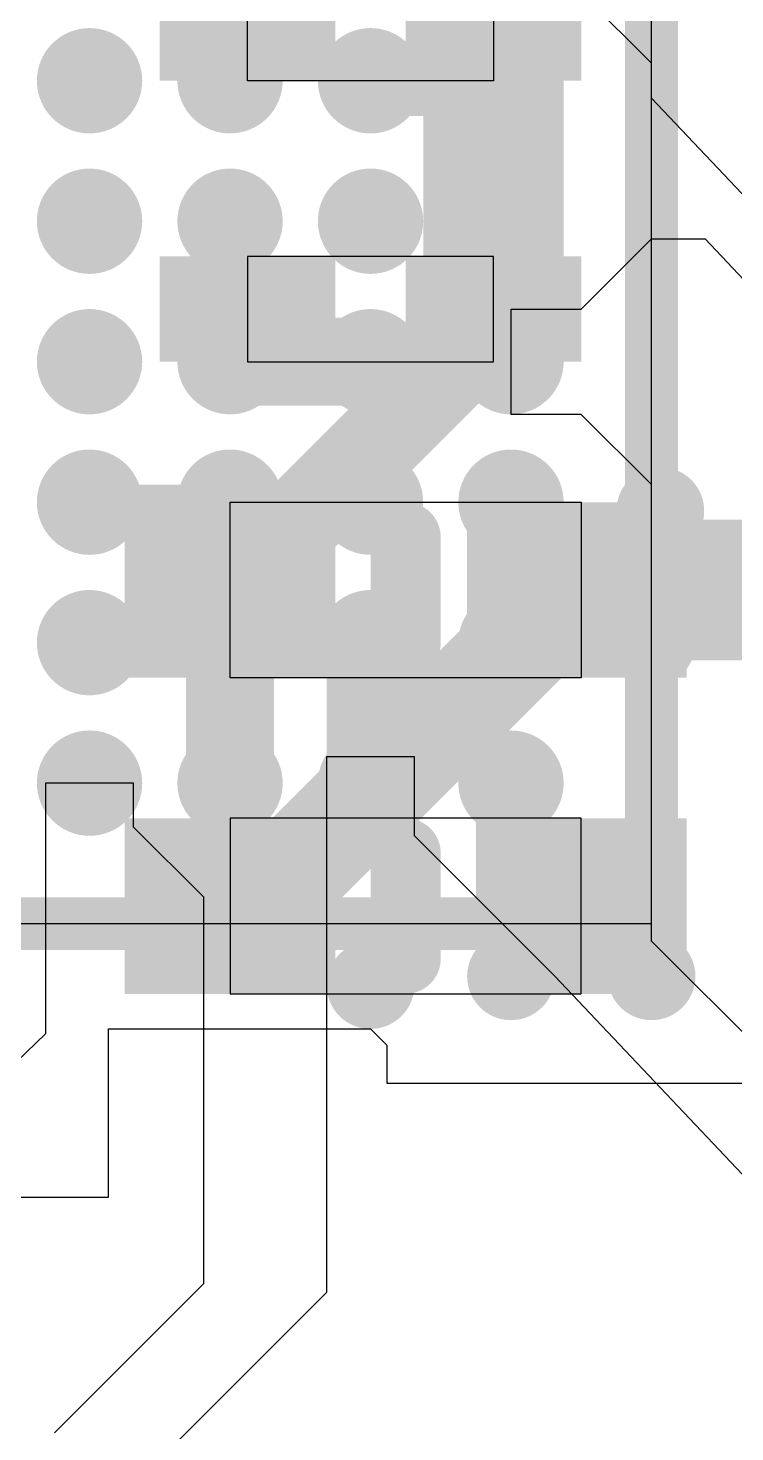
# Model space of a CAD drawing. Header units: millimetres. Extents: x 15 to 122, y 23 to 96.
# Drawn here: x 83.125 to 85.138, y 62.803 to 66.8 of the extents above; entities that cross this region are included whole.
import ezdxf

# ---------------------------------------------------------------- set-up
doc = ezdxf.new("R2010")
doc.units = ezdxf.units.MM
for name, color, linetype in [('Bottom Modules', 3, 'Continuous'), ('BottomLayer', 5, 'Continuous'), ('BottomOverlay', 54, 'Continuous'), ('BottomPaste', 16, 'Continuous'), ('TopLayer', 1, 'Continuous'), ('TopOverlay', 2, 'Continuous'), ('TopPaste', 8, 'Continuous'), ('TopSolder', 216, 'Continuous'), ('Upper Modules', 80, 'Continuous')]:
    doc.layers.add(name, color=color, linetype=linetype)

msp = doc.modelspace()

# ---------------------------------------------------------------- linework, layer by layer
at = {"layer": 'Bottom Modules'}
for points in [[(83.750023, 66.65000386), (83.750023, 66.95000326), (84.4499962, 66.95000326), (84.4499962, 66.65000386)], [(84.45000381999999, 65.84999784), (84.45000381999999, 66.14999723999999), (83.75000268, 66.14999723999999), (83.75000268, 65.84999784)], [(83.70000024, 64.95000472), (83.70000024, 65.45000372), (84.70000078, 65.45000372), (84.70000078, 64.95000472)], [(84.69999823999999, 64.04997858), (84.69999823999999, 64.54997757999999), (83.70000024, 64.54997757999999), (83.70000024, 64.04997858)]]:
    msp.add_lwpolyline(points, close=True, dxfattribs=at)
at = {"layer": 'BottomLayer'}
for p, q in [((83.35400652, 63.47100081999999), (83.35400652, 63.94997878)), ((83.35400652, 63.94997878), (84.0999969, 63.94997878)), ((84.0999969, 63.94997878), (84.09999436, 63.94997878)), ((84.09999436, 63.94997878), (84.14599883999999, 63.90397429999999)), ((84.0999969, 63.94997878), (84.0999969, 63.94997878)), ((84.14599883999999, 63.90397429999999), (84.14599883999999, 63.79597858)), ((84.14599883999999, 63.79597858), (85.25399764, 63.79597858)), ((82.92700712, 63.47100081999999), (83.35400652, 63.47100081999999))]:
    msp.add_line(p, q, dxfattribs=at)
for points, const_width in [([(84.4499962, 65.97500647999999), (84.4499962, 66.80000356)], 0.3999992), ([(84.4499962, 65.97500647999999), (84.45000128, 65.9750014)], 0.3999992), ([(84.45000381999999, 65.9500078), (84.45000381999999, 65.99999754)], 0.2499995), ([(83.70000024, 65.20000422), (84.45000381999999, 65.9500078)], 0.2499995), ([(84.68233253999999, 65.20000422), (84.70000078, 65.20000422)], 0.3999992), ([(84.70000078, 65.20000422), (85.50000426, 65.20000422)], 0.3999992), ([(83.7823064, 64.29997808), (84.68233253999999, 65.20000422)], 0.2999994), ([(83.70000024, 64.29997808), (83.7823064, 64.29997808)], 0.3999992)]:
    msp.add_lwpolyline(points, dxfattribs=dict(at, const_width=const_width))
for points, const_width in [([(84.3499964, 66.80000356, 1), (84.549996, 66.80000356, 1)], 0.1999996), ([(83.68752375999999, 66.80000356, 1), (83.81252223999999, 66.80000356, 1)], 0.12499848), ([(84.26250102, 66.75000112, 1), (84.38749949999999, 66.75000112, 1)], 0.12499848), ([(84.51250051999999, 66.75000112, 1), (84.63749899999999, 66.75000112, 1)], 0.12499848), ([(84.43750193999999, 66.24999958, 1), (84.56250041999999, 66.24999958, 1)], 0.12499848), ([(84.3499964, 65.97500647999999, 1), (84.549996, 65.97500647999999, 1)], 0.1999996), ([(84.3499964, 65.97500647999999, 1), (84.549996, 65.97500647999999, 1)], 0.1999996), ([(84.35000147999999, 65.9750014, 1), (84.55000108, 65.9750014, 1)], 0.1999996), ([(83.56250242, 66.00000007999999, 1), (83.68750089999999, 66.00000007999999, 1)], 0.12499848), ([(83.81250191999999, 66.00000007999999, 1), (83.93750039999999, 66.00000007999999, 1)], 0.12499848), ([(84.26250102, 66.00000007999999, 1), (84.38749949999999, 66.00000007999999, 1)], 0.12499848), ([(84.38750458, 65.99999754, 1), (84.51250306, 65.99999754, 1)], 0.12499848), ([(84.51250051999999, 66.00000007999999, 1), (84.63749899999999, 66.00000007999999, 1)], 0.12499848), ([(84.38750458, 65.9500078, 1), (84.51250306, 65.9500078, 1)], 0.12499848), ([(84.38750458, 65.9500078, 1), (84.51250306, 65.9500078, 1)], 0.12499848), ([(84.86250236, 65.42499996, 1), (84.98750084, 65.42499996, 1)], 0.12499848), ([(83.637501, 65.32500016, 1), (83.76249947999999, 65.32500016, 1)], 0.12499848), ([(84.58233274, 65.20000422, 1), (84.78233234, 65.20000422, 1)], 0.1999996), ([(84.60000097999999, 65.20000422, 1), (84.80000057999999, 65.20000422, 1)], 0.1999996), ([(84.60000097999999, 65.20000422, 1), (84.80000057999999, 65.20000422, 1)], 0.1999996), ([(83.637501, 65.20000422, 1), (83.76249947999999, 65.20000422, 1)], 0.12499848), ([(84.60733395999999, 65.20000422, 1), (84.75733111999999, 65.20000422, 1)], 0.1499997), ([(83.637501, 65.07500066, 1), (83.76249947999999, 65.07500066, 1)], 0.12499848), ([(84.83750114, 65.05000197999999, 1), (84.96249961999999, 65.05000197999999, 1)], 0.12499848), ([(83.60000044, 64.29997808, 1), (83.80000004, 64.29997808, 1)], 0.1999996), ([(83.68230659999999, 64.29997808, 1), (83.8823062, 64.29997808, 1)], 0.1999996), ([(83.70730782, 64.29997808, 1), (83.85730498, 64.29997808, 1)], 0.1499997), ([(83.46250262, 64.22499982, 1), (83.5875011, 64.22499982, 1)], 0.12499848), ([(83.81250191999999, 64.22499982, 1), (83.93750039999999, 64.22499982, 1)], 0.12499848), ([(84.43750193999999, 64.10000133999999, 1), (84.56250041999999, 64.10000133999999, 1)], 0.12499848), ([(84.83750114, 64.10000133999999, 1), (84.96249961999999, 64.10000133999999, 1)], 0.12499848)]:
    msp.add_lwpolyline(points, format="xyb", close=True, dxfattribs=dict(at, const_width=const_width))
for points in [[(83.5000235, 66.95000326), (83.5000235, 66.65000386), (84.0000225, 66.95000326), (84.0000225, 66.65000386)], [(84.1999967, 66.95000326), (84.1999967, 66.65000386), (84.6999957, 66.95000326), (84.6999957, 66.65000386)], [(83.50000318, 66.14999723999999), (83.50000318, 65.84999784), (84.00000218, 66.14999723999999), (84.00000218, 65.84999784)], [(84.20000431999999, 66.14999723999999), (84.20000431999999, 65.84999784), (84.70000332, 66.14999723999999), (84.70000332, 65.84999784)], [(83.99999964, 64.95000472), (83.99999964, 65.45000372), (83.40000083999999, 64.95000472), (83.40000083999999, 65.45000372)], [(85.00000018, 64.95000472), (85.00000018, 65.45000372), (84.40000137999999, 64.95000472), (84.40000137999999, 65.45000372)], [(83.40000083999999, 64.54997757999999), (83.40000083999999, 64.04997858), (83.99999964, 64.54997757999999), (83.99999964, 64.04997858)], [(84.39999884, 64.54997757999999), (84.39999884, 64.04997858), (84.99999763999999, 64.54997757999999), (84.99999763999999, 64.04997858)]]:
    msp.add_solid(points, dxfattribs=at)
at = {"layer": 'BottomOverlay', "const_width": 0.1999996}
for points in [[(84.20000178, 65.05000197999999), (84.20000178, 65.35000138)], [(84.20002464, 64.15001647999999), (84.20002464, 64.44999048)]]:
    msp.add_lwpolyline(points, dxfattribs=at)
at = {"layer": 'BottomOverlay', "const_width": 0.0999998}
for points in [[(84.15000187999999, 65.35000138, 1), (84.25000168, 65.35000138, 1)], [(84.15000187999999, 65.05000197999999, 1), (84.25000168, 65.05000197999999, 1)], [(84.15002473999999, 64.44999048, 1), (84.25002454, 64.44999048, 1)], [(84.15002473999999, 64.15001647999999, 1), (84.25002454, 64.15001647999999, 1)]]:
    msp.add_lwpolyline(points, format="xyb", close=True, dxfattribs=at)
at = {"layer": 'BottomPaste'}
for points in [[(83.5000235, 66.95000326), (83.5000235, 66.65000386), (84.0000225, 66.95000326), (84.0000225, 66.65000386)], [(83.5000235, 66.95000326), (83.5000235, 66.65000386), (84.0000225, 66.95000326), (84.0000225, 66.65000386)], [(84.1999967, 66.95000326), (84.1999967, 66.65000386), (84.6999957, 66.95000326), (84.6999957, 66.65000386)], [(84.1999967, 66.95000326), (84.1999967, 66.65000386), (84.6999957, 66.95000326), (84.6999957, 66.65000386)], [(83.50000318, 66.14999723999999), (83.50000318, 65.84999784), (84.00000218, 66.14999723999999), (84.00000218, 65.84999784)], [(83.50000318, 66.14999723999999), (83.50000318, 65.84999784), (84.00000218, 66.14999723999999), (84.00000218, 65.84999784)], [(84.20000431999999, 66.14999723999999), (84.20000431999999, 65.84999784), (84.70000332, 66.14999723999999), (84.70000332, 65.84999784)], [(84.20000431999999, 66.14999723999999), (84.20000431999999, 65.84999784), (84.70000332, 66.14999723999999), (84.70000332, 65.84999784)], [(83.99999964, 64.95000472), (83.99999964, 65.45000372), (83.40000083999999, 64.95000472), (83.40000083999999, 65.45000372)], [(83.99999964, 64.95000472), (83.99999964, 65.45000372), (83.40000083999999, 64.95000472), (83.40000083999999, 65.45000372)], [(85.00000018, 64.95000472), (85.00000018, 65.45000372), (84.40000137999999, 64.95000472), (84.40000137999999, 65.45000372)], [(85.00000018, 64.95000472), (85.00000018, 65.45000372), (84.40000137999999, 64.95000472), (84.40000137999999, 65.45000372)], [(83.40000083999999, 64.54997757999999), (83.40000083999999, 64.04997858), (83.99999964, 64.54997757999999), (83.99999964, 64.04997858)], [(83.40000083999999, 64.54997757999999), (83.40000083999999, 64.04997858), (83.99999964, 64.54997757999999), (83.99999964, 64.04997858)], [(84.39999884, 64.54997757999999), (84.39999884, 64.04997858), (84.99999763999999, 64.54997757999999), (84.99999763999999, 64.04997858)], [(84.39999884, 64.54997757999999), (84.39999884, 64.04997858), (84.99999763999999, 64.54997757999999), (84.99999763999999, 64.04997858)]]:
    msp.add_solid(points, dxfattribs=at)
at = {"layer": 'TopLayer'}
for p, q in [((84.90000038, 66.70000121999999), (84.70000078, 66.90000082)), ((84.90000038, 66.60000142), (84.90000038, 66.70000121999999)), ((86.70000186, 64.70000014), (84.90000038, 66.60000142)), ((84.70000078, 66.00000007999999), (84.90000038, 66.19999967999999)), ((84.90000038, 66.19999967999999), (85.0529414, 66.19999967999999)), ((85.0529414, 66.19999967999999), (86.65294327999999, 64.50000054)), ((84.50000118, 65.70000068), (84.50000118, 66.00000007999999)), ((84.50000118, 66.00000007999999), (84.70000078, 66.00000007999999)), ((84.70000078, 65.70000068), (84.50000118, 65.70000068)), ((84.90000038, 65.50000107999999), (84.70000078, 65.70000068)), ((84.90000038, 64.20000114), (84.90000038, 65.50000107999999)), ((84.22500045999999, 64.72500136), (83.97500095999999, 64.72500136)), ((83.97500095999999, 64.72500136), (83.97500095999999, 63.2000006)), ((84.22500045999999, 64.50000054), (84.22500045999999, 64.72500136)), ((83.42500206, 64.65000024), (83.17500002, 64.65000024)), ((83.17500002, 64.65000024), (83.17500002, 63.93651423999999)), ((83.42500206, 64.52500176), (83.42500206, 64.65000024)), ((83.62500166, 64.32500216), (83.42500206, 64.52500176)), ((84.62499966, 64.10000133999999), (84.22500045999999, 64.50000054)), ((83.62500166, 63.22500182), (83.62500166, 64.32500216)), ((86.10000052, 63.000001), (84.90000038, 64.20000114)), ((85.85000102, 62.80517029999999), (84.62499966, 64.10000133999999)), ((83.17500002, 63.93651423999999), (81.34109715999999, 62.17500138)), ((83.20000123999999, 62.8000014), (83.62500166, 63.22500182)), ((83.97500095999999, 63.2000006), (83.50000064, 62.72500028))]:
    msp.add_line(p, q, dxfattribs=at)
for points, const_width in [([(83.22499737999999, 66.649981, 1), (83.37499453999999, 66.649981, 1)], 0.1499997), ([(83.62499658, 66.649981, 1), (83.77499374, 66.649981, 1)], 0.1499997), ([(84.02499578, 66.649981, 1), (84.17499294, 66.649981, 1)], 0.1499997), ([(84.42499751999999, 66.649981, 1), (84.57499467999999, 66.649981, 1)], 0.1499997), ([(84.03749511999999, 66.649981, 1), (84.16249359999999, 66.649981, 1)], 0.12499848), ([(84.43749686, 66.649981, 1), (84.56249534, 66.649981, 1)], 0.12499848), ([(84.04999446, 66.649981, 1), (84.14999426, 66.649981, 1)], 0.0999998), ([(84.4499962, 66.649981, 1), (84.549996, 66.649981, 1)], 0.0999998), ([(84.4499962, 66.649981, 1), (84.549996, 66.649981, 1)], 0.0999998), ([(83.22499737999999, 66.24997925999999, 1), (83.37499453999999, 66.24997925999999, 1)], 0.1499997), ([(83.62499658, 66.24997925999999, 1), (83.77499374, 66.24997925999999, 1)], 0.1499997), ([(84.02499578, 66.24997925999999, 1), (84.17499294, 66.24997925999999, 1)], 0.1499997), ([(84.42499751999999, 66.24997925999999, 1), (84.57499467999999, 66.24997925999999, 1)], 0.1499997), ([(83.23749672, 66.24997925999999, 1), (83.3624952, 66.24997925999999, 1)], 0.12499848), ([(84.03749511999999, 66.24997925999999, 1), (84.16249359999999, 66.24997925999999, 1)], 0.12499848), ([(84.43750193999999, 66.24999958, 1), (84.56250041999999, 66.24999958, 1)], 0.12499848), ([(84.4499962, 66.24997925999999, 1), (84.549996, 66.24997925999999, 1)], 0.0999998), ([(83.22499737999999, 65.84998006, 1), (83.37499453999999, 65.84998006, 1)], 0.1499997), ([(83.62499658, 65.84998006, 1), (83.77499374, 65.84998006, 1)], 0.1499997), ([(84.02499578, 65.84998006, 1), (84.17499294, 65.84998006, 1)], 0.1499997), ([(84.42499751999999, 65.84998006, 1), (84.57499467999999, 65.84998006, 1)], 0.1499997), ([(83.23749672, 65.84998006, 1), (83.3624952, 65.84998006, 1)], 0.12499848), ([(83.63749591999999, 65.84998006, 1), (83.7624944, 65.84998006, 1)], 0.12499848), ([(83.63749591999999, 65.84998006, 1), (83.7624944, 65.84998006, 1)], 0.12499848), ([(84.03749511999999, 65.84998006, 1), (84.16249359999999, 65.84998006, 1)], 0.12499848), ([(84.03749511999999, 65.84998006, 1), (84.16249359999999, 65.84998006, 1)], 0.12499848), ([(83.22499737999999, 65.44998086, 1), (83.37499453999999, 65.44998086, 1)], 0.1499997), ([(83.62499658, 65.44998086, 1), (83.77499374, 65.44998086, 1)], 0.1499997), ([(84.02499578, 65.44998086, 1), (84.17499294, 65.44998086, 1)], 0.1499997), ([(84.42499751999999, 65.44998086, 1), (84.57499467999999, 65.44998086, 1)], 0.1499997), ([(83.63749591999999, 65.44998086, 1), (83.7624944, 65.44998086, 1)], 0.12499848), ([(84.03749511999999, 65.44998086, 1), (84.16249359999999, 65.44998086, 1)], 0.12499848), ([(84.43749686, 65.44998086, 1), (84.56249534, 65.44998086, 1)], 0.12499848), ([(84.43750193999999, 65.45000118, 1), (84.56250041999999, 65.45000118, 1)], 0.12499848), ([(83.27499728, 65.44998086, 1), (83.32499464, 65.44998086, 1)], 0.0499999), ([(83.67499647999999, 65.44998086, 1), (83.72499384, 65.44998086, 1)], 0.0499999), ([(83.22499737999999, 65.04997912, 1), (83.37499453999999, 65.04997912, 1)], 0.1499997), ([(83.62499658, 65.04997912, 1), (83.77499374, 65.04997912, 1)], 0.1499997), ([(84.02499578, 65.04997912, 1), (84.17499294, 65.04997912, 1)], 0.1499997), ([(84.42499751999999, 65.04997912, 1), (84.57499467999999, 65.04997912, 1)], 0.1499997), ([(83.23749672, 65.04997912, 1), (83.3624952, 65.04997912, 1)], 0.12499848), ([(83.63749591999999, 65.04997912, 1), (83.7624944, 65.04997912, 1)], 0.12499848), ([(83.637501, 65.04997912, 1), (83.76249947999999, 65.04997912, 1)], 0.12499848), ([(83.637501, 65.04997912, 1), (83.76249947999999, 65.04997912, 1)], 0.12499848), ([(83.637501, 65.04997912, 1), (83.76249947999999, 65.04997912, 1)], 0.12499848), ([(84.03749511999999, 65.04997912, 1), (84.16249359999999, 65.04997912, 1)], 0.12499848), ([(84.03749511999999, 65.04997912, 1), (84.16249359999999, 65.04997912, 1)], 0.12499848), ([(84.43749686, 65.04997912, 1), (84.56249534, 65.04997912, 1)], 0.12499848), ([(84.43750193999999, 65.05000197999999, 1), (84.56250041999999, 65.05000197999999, 1)], 0.12499848), ([(83.22499737999999, 64.64997991999999, 1), (83.37499453999999, 64.64997991999999, 1)], 0.1499997), ([(83.62499658, 64.64997991999999, 1), (83.77499374, 64.64997991999999, 1)], 0.1499997), ([(84.02499578, 64.64997991999999, 1), (84.17499294, 64.64997991999999, 1)], 0.1499997), ([(84.42499751999999, 64.64997991999999, 1), (84.57499467999999, 64.64997991999999, 1)], 0.1499997), ([(83.637501, 64.65000024, 1), (83.76249947999999, 64.65000024, 1)], 0.12499848), ([(83.637501, 64.65000024, 1), (83.76249947999999, 64.65000024, 1)], 0.12499848), ([(84.03749511999999, 64.64997991999999, 1), (84.16249359999999, 64.64997991999999, 1)], 0.12499848), ([(84.03749511999999, 64.64997991999999, 1), (84.16249359999999, 64.64997991999999, 1)], 0.12499848), ([(84.03750274, 64.07500012, 1), (84.16250122, 64.07500012, 1)], 0.12499848)]:
    msp.add_lwpolyline(points, format="xyb", close=True, dxfattribs=dict(at, const_width=const_width))
for points, const_width in [([(84.09999436, 66.649981), (84.49999609999999, 66.649981)], 0.1999996), ([(84.49999609999999, 66.24997925999999), (84.49999609999999, 66.649981)], 0.1999996), ([(83.69999516, 65.84998006), (84.09999436, 65.84998006)], 0.2499995), ([(84.49999609999999, 65.04997912), (84.49999609999999, 65.44998086)], 0.2499995), ([(83.29999595999999, 65.44998086), (83.69999516, 65.44998086)], 0.0999998), ([(83.69999516, 65.04997912), (83.70000024, 65.04997912)], 0.2499995), ([(83.70000024, 64.65000024), (83.70000024, 65.04997912)], 0.2499995), ([(84.09999436, 64.64997991999999), (84.09999436, 65.04997912)], 0.2499995)]:
    msp.add_lwpolyline(points, dxfattribs=dict(at, const_width=const_width))
at = {"layer": 'TopOverlay', "const_width": 0.1499997}
for points in [[(84.8999953, 64.24998072), (84.8999953, 69.84997967999999)], [(79.59999574, 64.24998072), (84.8999953, 64.24998072)]]:
    msp.add_lwpolyline(points, dxfattribs=at)
at = {"layer": 'TopOverlay', "const_width": 0.07499858}
msp.add_lwpolyline([(84.86249473999999, 64.24998072, 1), (84.93749586, 64.24998072, 1)], format="xyb", close=True, dxfattribs=at)
msp.add_lwpolyline([(84.86249473999999, 64.24998072, 1), (84.93749586, 64.24998072, 1)], format="xyb", close=True, dxfattribs=at)
at = {"layer": 'TopPaste', "const_width": 0.1499997}
for points in [[(83.22499737999999, 66.649981, 1), (83.37499453999999, 66.649981, 1)], [(83.22499737999999, 66.649981, 1), (83.37499453999999, 66.649981, 1)], [(83.62499658, 66.649981, 1), (83.77499374, 66.649981, 1)], [(83.62499658, 66.649981, 1), (83.77499374, 66.649981, 1)], [(84.02499578, 66.649981, 1), (84.17499294, 66.649981, 1)], [(84.02499578, 66.649981, 1), (84.17499294, 66.649981, 1)], [(84.42499751999999, 66.649981, 1), (84.57499467999999, 66.649981, 1)], [(84.42499751999999, 66.649981, 1), (84.57499467999999, 66.649981, 1)], [(83.22499737999999, 66.24997925999999, 1), (83.37499453999999, 66.24997925999999, 1)], [(83.22499737999999, 66.24997925999999, 1), (83.37499453999999, 66.24997925999999, 1)], [(83.62499658, 66.24997925999999, 1), (83.77499374, 66.24997925999999, 1)], [(83.62499658, 66.24997925999999, 1), (83.77499374, 66.24997925999999, 1)], [(84.02499578, 66.24997925999999, 1), (84.17499294, 66.24997925999999, 1)], [(84.02499578, 66.24997925999999, 1), (84.17499294, 66.24997925999999, 1)], [(84.42499751999999, 66.24997925999999, 1), (84.57499467999999, 66.24997925999999, 1)], [(84.42499751999999, 66.24997925999999, 1), (84.57499467999999, 66.24997925999999, 1)], [(83.22499737999999, 65.84998006, 1), (83.37499453999999, 65.84998006, 1)], [(83.22499737999999, 65.84998006, 1), (83.37499453999999, 65.84998006, 1)], [(83.62499658, 65.84998006, 1), (83.77499374, 65.84998006, 1)], [(83.62499658, 65.84998006, 1), (83.77499374, 65.84998006, 1)], [(84.02499578, 65.84998006, 1), (84.17499294, 65.84998006, 1)], [(84.02499578, 65.84998006, 1), (84.17499294, 65.84998006, 1)], [(84.42499751999999, 65.84998006, 1), (84.57499467999999, 65.84998006, 1)], [(84.42499751999999, 65.84998006, 1), (84.57499467999999, 65.84998006, 1)], [(83.22499737999999, 65.44998086, 1), (83.37499453999999, 65.44998086, 1)], [(83.22499737999999, 65.44998086, 1), (83.37499453999999, 65.44998086, 1)], [(83.62499658, 65.44998086, 1), (83.77499374, 65.44998086, 1)], [(83.62499658, 65.44998086, 1), (83.77499374, 65.44998086, 1)], [(84.02499578, 65.44998086, 1), (84.17499294, 65.44998086, 1)], [(84.02499578, 65.44998086, 1), (84.17499294, 65.44998086, 1)], [(84.42499751999999, 65.44998086, 1), (84.57499467999999, 65.44998086, 1)], [(84.42499751999999, 65.44998086, 1), (84.57499467999999, 65.44998086, 1)], [(83.22499737999999, 65.04997912, 1), (83.37499453999999, 65.04997912, 1)], [(83.22499737999999, 65.04997912, 1), (83.37499453999999, 65.04997912, 1)], [(83.62499658, 65.04997912, 1), (83.77499374, 65.04997912, 1)], [(83.62499658, 65.04997912, 1), (83.77499374, 65.04997912, 1)], [(84.02499578, 65.04997912, 1), (84.17499294, 65.04997912, 1)], [(84.02499578, 65.04997912, 1), (84.17499294, 65.04997912, 1)], [(84.42499751999999, 65.04997912, 1), (84.57499467999999, 65.04997912, 1)], [(84.42499751999999, 65.04997912, 1), (84.57499467999999, 65.04997912, 1)], [(83.22499737999999, 64.64997991999999, 1), (83.37499453999999, 64.64997991999999, 1)], [(83.22499737999999, 64.64997991999999, 1), (83.37499453999999, 64.64997991999999, 1)], [(83.62499658, 64.64997991999999, 1), (83.77499374, 64.64997991999999, 1)], [(83.62499658, 64.64997991999999, 1), (83.77499374, 64.64997991999999, 1)], [(84.02499578, 64.64997991999999, 1), (84.17499294, 64.64997991999999, 1)], [(84.02499578, 64.64997991999999, 1), (84.17499294, 64.64997991999999, 1)], [(84.42499751999999, 64.64997991999999, 1), (84.57499467999999, 64.64997991999999, 1)], [(84.42499751999999, 64.64997991999999, 1), (84.57499467999999, 64.64997991999999, 1)]]:
    msp.add_lwpolyline(points, format="xyb", close=True, dxfattribs=at)
at = {"layer": 'TopSolder', "const_width": 0.10999978}
for points in [[(83.24499734, 66.649981, 1), (83.35499458, 66.649981, 1)], [(83.24499734, 66.649981, 1), (83.35499458, 66.649981, 1)], [(83.64499654, 66.649981, 1), (83.75499377999999, 66.649981, 1)], [(83.64499654, 66.649981, 1), (83.75499377999999, 66.649981, 1)], [(84.04499573999999, 66.649981, 1), (84.15499297999999, 66.649981, 1)], [(84.04499573999999, 66.649981, 1), (84.15499297999999, 66.649981, 1)], [(84.44499748, 66.649981, 1), (84.55499472, 66.649981, 1)], [(84.44499748, 66.649981, 1), (84.55499472, 66.649981, 1)], [(83.24499734, 66.24997925999999, 1), (83.35499458, 66.24997925999999, 1)], [(83.24499734, 66.24997925999999, 1), (83.35499458, 66.24997925999999, 1)], [(83.64499654, 66.24997925999999, 1), (83.75499377999999, 66.24997925999999, 1)], [(83.64499654, 66.24997925999999, 1), (83.75499377999999, 66.24997925999999, 1)], [(84.04499573999999, 66.24997925999999, 1), (84.15499297999999, 66.24997925999999, 1)], [(84.04499573999999, 66.24997925999999, 1), (84.15499297999999, 66.24997925999999, 1)], [(84.44499748, 66.24997925999999, 1), (84.55499472, 66.24997925999999, 1)], [(84.44499748, 66.24997925999999, 1), (84.55499472, 66.24997925999999, 1)], [(83.24499734, 65.84998006, 1), (83.35499458, 65.84998006, 1)], [(83.24499734, 65.84998006, 1), (83.35499458, 65.84998006, 1)], [(83.64499654, 65.84998006, 1), (83.75499377999999, 65.84998006, 1)], [(83.64499654, 65.84998006, 1), (83.75499377999999, 65.84998006, 1)], [(84.04499573999999, 65.84998006, 1), (84.15499297999999, 65.84998006, 1)], [(84.04499573999999, 65.84998006, 1), (84.15499297999999, 65.84998006, 1)], [(84.44499748, 65.84998006, 1), (84.55499472, 65.84998006, 1)], [(84.44499748, 65.84998006, 1), (84.55499472, 65.84998006, 1)], [(83.24499734, 65.44998086, 1), (83.35499458, 65.44998086, 1)], [(83.24499734, 65.44998086, 1), (83.35499458, 65.44998086, 1)], [(83.64499654, 65.44998086, 1), (83.75499377999999, 65.44998086, 1)], [(83.64499654, 65.44998086, 1), (83.75499377999999, 65.44998086, 1)], [(84.04499573999999, 65.44998086, 1), (84.15499297999999, 65.44998086, 1)], [(84.04499573999999, 65.44998086, 1), (84.15499297999999, 65.44998086, 1)], [(84.44499748, 65.44998086, 1), (84.55499472, 65.44998086, 1)], [(84.44499748, 65.44998086, 1), (84.55499472, 65.44998086, 1)], [(83.24499734, 65.04997912, 1), (83.35499458, 65.04997912, 1)], [(83.24499734, 65.04997912, 1), (83.35499458, 65.04997912, 1)], [(83.64499654, 65.04997912, 1), (83.75499377999999, 65.04997912, 1)], [(83.64499654, 65.04997912, 1), (83.75499377999999, 65.04997912, 1)], [(84.04499573999999, 65.04997912, 1), (84.15499297999999, 65.04997912, 1)], [(84.04499573999999, 65.04997912, 1), (84.15499297999999, 65.04997912, 1)], [(84.44499748, 65.04997912, 1), (84.55499472, 65.04997912, 1)], [(84.44499748, 65.04997912, 1), (84.55499472, 65.04997912, 1)], [(83.24499734, 64.64997991999999, 1), (83.35499458, 64.64997991999999, 1)], [(83.24499734, 64.64997991999999, 1), (83.35499458, 64.64997991999999, 1)], [(83.64499654, 64.64997991999999, 1), (83.75499377999999, 64.64997991999999, 1)], [(83.64499654, 64.64997991999999, 1), (83.75499377999999, 64.64997991999999, 1)], [(84.04499573999999, 64.64997991999999, 1), (84.15499297999999, 64.64997991999999, 1)], [(84.04499573999999, 64.64997991999999, 1), (84.15499297999999, 64.64997991999999, 1)], [(84.44499748, 64.64997991999999, 1), (84.55499472, 64.64997991999999, 1)], [(84.44499748, 64.64997991999999, 1), (84.55499472, 64.64997991999999, 1)]]:
    msp.add_lwpolyline(points, format="xyb", close=True, dxfattribs=at)
at = {"layer": 'Upper Modules'}
msp.add_lwpolyline([(79.29999633999999, 69.84997967999999), (79.29999633999999, 64.24998072), (84.8999953, 64.24998072), (84.8999953, 69.84997967999999)], close=True, dxfattribs=at)

doc.saveas('drawing.dxf')
